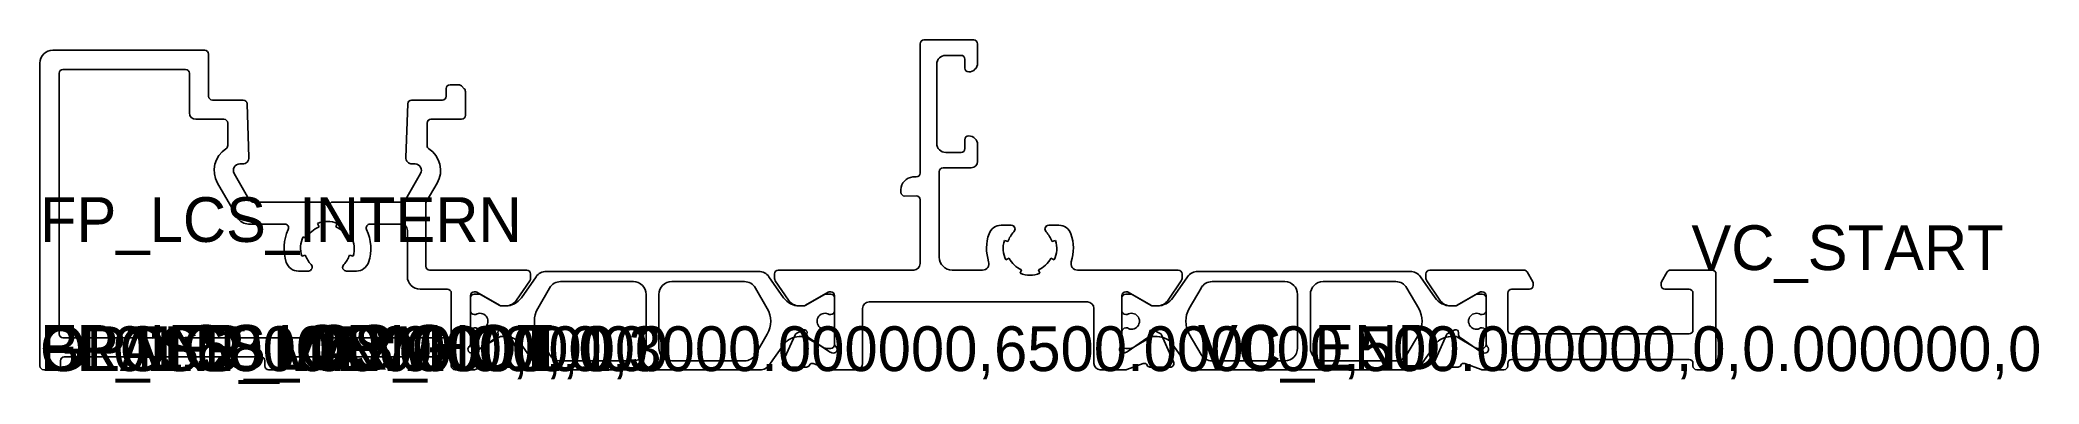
# Model space of a CAD drawing. Header units: metres. Extents: x 0 to 168, y -1 to 196.
# Drawn here: x 11.9 to 168.4, y 168.7 to 195.6 of the extents above.
import ezdxf

# ---------------------------------------------------------------- set-up
doc = ezdxf.new("R2010")
doc.units = ezdxf.units.M

msp = doc.modelspace()

# ---------------------------------------------------------------- linework, layer by layer
for p, q in [((24.829068, 194.783582), (12.929068, 194.783582)), ((25.129068, 191.183582), (25.129068, 194.483582)), ((80.828957, 195.283582), (80.828957, 185.167013)), ((85.028957, 195.583582), (81.128957, 195.583582)), ((82.828957, 194.383582), (84.028957, 194.383582)), ((84.328957, 194.083582), (84.328957, 193.383582)), ((85.328957, 193.783582), (85.328957, 195.283582)), ((11.929068, 193.783582), (11.929068, 170.083582)), ((13.429068, 172.583582), (13.429068, 192.983582)), ((13.729068, 193.283582), (23.329068, 193.283582)), ((23.629068, 192.983582), (23.629068, 189.883582)), ((82.128957, 187.483582), (82.128957, 193.683582)), ((43.729068, 191.783582), (43.729068, 191.183582)), ((44.704804, 192.083582), (44.029068, 192.083582)), ((45.1412, 191.77145), (44.916936, 191.995714)), ((45.229068, 189.683582), (45.229068, 191.559318)), ((24.129068, 189.383582), (26.329068, 189.383582)), ((27.839362, 190.883582), (25.429068, 190.883582)), ((28.285602, 186.401032), (28.139179, 190.594052)), ((40.718958, 190.594052), (40.572534, 186.401032)), ((43.429068, 190.883582), (41.018775, 190.883582)), ((42.529068, 189.383582), (44.929068, 189.383582)), ((26.629068, 189.083582), (26.629068, 187.320291)), ((42.229068, 187.320291), (42.229068, 189.083582)), ((84.028957, 186.783582), (82.828957, 186.783582)), ((84.328957, 187.783582), (84.328957, 187.083582)), ((85.328957, 186.083582), (85.328957, 187.383582)), ((28.291385, 183.133582), (27.136685, 185.133582)), ((27.569698, 185.883582), (27.785907, 185.883582)), ((41.721452, 185.133582), (40.566751, 183.133582)), ((41.07223, 185.883582), (41.288439, 185.883582)), ((80.528957, 184.867013), (80.252342, 184.867013)), ((82.328957, 178.583577), (82.328957, 185.283582)), ((82.628957, 185.583582), (84.828957, 185.583582)), ((25.837647, 184.383582), (27.396493, 181.683582)), ((42.169236, 182.909167), (43.02049, 184.383582)), ((79.329265, 183.869976), (79.329265, 183.669976)), ((79.629265, 183.369976), (80.528957, 183.383577)), ((34.137091, 182.883582), (28.724398, 182.883582)), ((34.437091, 182.583582), (34.137091, 182.883582)), ((34.737091, 182.883582), (34.437091, 182.583582)), ((40.133739, 182.883582), (34.737091, 182.883582)), ((42.129044, 177.883577), (42.129044, 182.759167)), ((80.828957, 183.083577), (80.828957, 178.083577)), ((28.262518, 181.183582), (31.092906, 181.183582)), ((32.537034, 180.194732), (32.807324, 180.064567)), ((33.771454, 180.959149), (33.661852, 181.238411)), ((35.196284, 181.238411), (35.086682, 180.959149)), ((36.050812, 180.064567), (36.321103, 180.194732)), ((37.765231, 181.183582), (40.189477, 181.183582)), ((40.689477, 180.683582), (40.689477, 177.083577)), ((87.959374, 181.083577), (87.166327, 181.083577)), ((91.69181, 181.083577), (90.898762, 181.083577)), ((32.709037, 178.753017), (32.422365, 178.664591)), ((36.435771, 178.664591), (36.149099, 178.753017)), ((87.422365, 179.902562), (87.709037, 179.814136)), ((87.807324, 178.502586), (87.537034, 178.372421)), ((91.321103, 178.372421), (91.050812, 178.502586)), ((91.149099, 179.814136), (91.435771, 179.902562)), ((32.15862, 177.505717), (32.937113, 177.505717)), ((35.921023, 177.505717), (36.699516, 177.505717)), ((50.029857, 177.583577), (42.429044, 177.583577)), ((50.760432, 177.051799), (49.616334, 175.417858)), ((50.329857, 176.921155), (50.329857, 177.283577)), ((68.178523, 177.478223), (51.579584, 177.478223)), ((70.141773, 175.417858), (68.997675, 177.051799)), ((69.428279, 177.283577), (69.428279, 176.921155)), ((80.328957, 177.583577), (69.728279, 177.583577)), ((85.718273, 177.583577), (83.328957, 177.583577)), ((88.661852, 177.328742), (88.771454, 177.608004)), ((90.086682, 177.608004), (90.196284, 177.328742)), ((101.029857, 177.583577), (93.139863, 177.583577)), ((101.760432, 177.051799), (100.616333, 175.417858)), ((101.329857, 176.921155), (101.329857, 177.283577)), ((119.178522, 177.478223), (102.579584, 177.478223)), ((121.141772, 175.417858), (119.997674, 177.051799)), ((120.428168, 176.921155), (120.428168, 177.283577)), ((120.728168, 177.583577), (128.078401, 177.583577)), ((128.338209, 177.433577), (128.788764, 176.653192)), ((138.869149, 176.653192), (139.319704, 177.433577)), ((139.579512, 177.583577), (142.828957, 177.583577)), ((143.128957, 177.283577), (143.128957, 170.083582)), ((41.689477, 176.083577), (43.829068, 176.083577)), ((44.129068, 175.783577), (44.129068, 172.583582)), ((45.629068, 171.830786), (45.629068, 175.583573)), ((45.629069, 175.403223), (45.629069, 174.40322)), ((46.315443, 175.703223), (45.929057, 175.703223)), ((45.929857, 175.883573), (45.976268, 175.883573)), ((46.126268, 175.84338), (47.893255, 174.82321)), ((47.924756, 174.805018), (46.415416, 175.676443)), ((49.234087, 175.220051), (50.275603, 176.749082)), ((50.897018, 174.57822), (51.820786, 176.178222)), ((52.68681, 176.67822), (58.379053, 176.67822)), ((59.379053, 175.67822), (59.379053, 171.478218)), ((60.379056, 171.478218), (60.379056, 175.67822)), ((61.379056, 176.67822), (67.07131, 176.67822)), ((67.937334, 176.178223), (68.861103, 174.578221)), ((69.482534, 176.749082), (70.52405, 175.220051)), ((73.342722, 175.676443), (71.833365, 174.805018)), ((71.864882, 174.82321), (73.631869, 175.84338)), ((73.82905, 175.703223), (73.442695, 175.703223)), ((73.781869, 175.883573), (73.828279, 175.883573)), ((74.129068, 175.583573), (74.129068, 171.830786)), ((74.129068, 174.40322), (74.129068, 175.403223)), ((96.629068, 171.830786), (96.629068, 175.583573)), ((96.629068, 175.403223), (96.629068, 174.40322)), ((97.315442, 175.703223), (96.929056, 175.703223)), ((96.929857, 175.883573), (96.976268, 175.883573)), ((97.126268, 175.84338), (98.893255, 174.82321)), ((98.924755, 174.805018), (97.415415, 175.676443)), ((100.234087, 175.220051), (101.275603, 176.749082)), ((101.894444, 174.57822), (102.818211, 176.178222)), ((103.684235, 176.67822), (109.376479, 176.67822)), ((110.376479, 175.67822), (110.376479, 171.478218)), ((111.376482, 171.478218), (111.376482, 175.67822)), ((112.376482, 176.67822), (118.068736, 176.67822)), ((118.934759, 176.178223), (119.858528, 174.578221)), ((121.523938, 175.220051), (120.482422, 176.749082)), ((124.342721, 175.676443), (122.833364, 174.805018)), ((124.631757, 175.84338), (122.86477, 174.82321)), ((124.829049, 175.703223), (124.442694, 175.703223)), ((124.828168, 175.883573), (124.781757, 175.883573)), ((125.128957, 171.830786), (125.128957, 175.583573)), ((125.129068, 174.40322), (125.129068, 175.403223)), ((126.828957, 175.783577), (126.828957, 172.883577)), ((128.528957, 176.083577), (127.128957, 176.083577)), ((128.828957, 176.503192), (128.828957, 176.383577)), ((138.828957, 176.383577), (138.828957, 176.503192)), ((141.028957, 176.083577), (139.128957, 176.083577)), ((141.328957, 172.883577), (141.328957, 175.783577)), ((45.929071, 174.103216), (46.049218, 174.103216)), ((48.387606, 174.778223), (48.024742, 174.778223)), ((48.043255, 174.783017), (48.407607, 174.783017)), ((71.35053, 174.783017), (71.714882, 174.783017)), ((71.733365, 174.778223), (71.370501, 174.778223)), ((73.708889, 174.103216), (73.829068, 174.103216)), ((76.329068, 170.283582), (76.329068, 174.583577)), ((76.829068, 175.083577), (93.929068, 175.083577)), ((94.429068, 174.583577), (94.429068, 170.283582)), ((96.92907, 174.103216), (97.049217, 174.103216)), ((99.387605, 174.778223), (99.024741, 174.778223)), ((99.043255, 174.783017), (99.407607, 174.783017)), ((122.71477, 174.783017), (122.350418, 174.783017)), ((122.733364, 174.778223), (122.3705, 174.778223)), ((124.708888, 174.103216), (124.829068, 174.103216)), ((43.829068, 172.283582), (13.729068, 172.283582)), ((45.629069, 172.753213), (45.629069, 171.753219)), ((46.049243, 173.053213), (45.929069, 173.053213)), ((47.662561, 172.315313), (46.033804, 171.190847)), ((46.415471, 171.480015), (47.924771, 172.351427)), ((47.781843, 172.701455), (47.791144, 172.58636)), ((48.024773, 172.378223), (48.387606, 172.378223)), ((48.574338, 172.657545), (48.066915, 172.898264)), ((49.667924, 170.404218), (48.719274, 172.509733)), ((51.820789, 170.978213), (50.897021, 172.578205)), ((68.861106, 172.578214), (67.937346, 170.978217)), ((71.038863, 172.509733), (70.090213, 170.404218)), ((71.691222, 172.898264), (71.183799, 172.657545)), ((71.370501, 172.378223), (71.733334, 172.378223)), ((71.833334, 172.351428), (73.342668, 171.480014)), ((71.966992, 172.58636), (71.976294, 172.701455)), ((73.724332, 171.190847), (72.095576, 172.315313)), ((73.829068, 173.053213), (73.708864, 173.053213)), ((74.129068, 171.753219), (74.129068, 172.753213)), ((96.629068, 172.753213), (96.629068, 171.753219)), ((97.049242, 173.053213), (96.929068, 173.053213)), ((98.662561, 172.315313), (97.033804, 171.190847)), ((97.41547, 171.480015), (98.92477, 172.351427)), ((98.781843, 172.701455), (98.791144, 172.58636)), ((99.024772, 172.378223), (99.387605, 172.378223)), ((99.574338, 172.657545), (99.066915, 172.898264)), ((100.667924, 170.404218), (99.719274, 172.509733)), ((102.818215, 170.978213), (101.894447, 172.578205)), ((119.858531, 172.578214), (118.934771, 170.978217)), ((121.090101, 170.404218), (122.038751, 172.509733)), ((122.183687, 172.657545), (122.69111, 172.898264)), ((122.3705, 172.378223), (122.733333, 172.378223)), ((122.833333, 172.351428), (124.342668, 171.480014)), ((122.976182, 172.701455), (122.966881, 172.58636)), ((123.095464, 172.315313), (124.724221, 171.190847)), ((124.829068, 173.053213), (124.708863, 173.053213)), ((125.129068, 171.753219), (125.129068, 172.753213)), ((127.128957, 172.583577), (141.028957, 172.583577)), ((13.829068, 170.783582), (29.229068, 170.783582)), ((31.429068, 170.783582), (43.829068, 170.783582)), ((46.033804, 171.190847), (45.851095, 171.1095)), ((45.929069, 171.453219), (46.315469, 171.453219)), ((49.616334, 171.738588), (50.760435, 170.104642)), ((68.997672, 170.104642), (70.141773, 171.738588)), ((73.442668, 171.453219), (73.829068, 171.453219)), ((73.907041, 171.1095), (73.724332, 171.190847)), ((97.033804, 171.190847), (96.851095, 171.1095)), ((96.929068, 171.453219), (97.315468, 171.453219)), ((100.616333, 171.738588), (101.760434, 170.104642)), ((119.997671, 170.104642), (121.141772, 171.738588)), ((124.442668, 171.453219), (124.829068, 171.453219)), ((124.724221, 171.190847), (124.90693, 171.1095)), ((141.028957, 170.583577), (127.128957, 170.583577)), ((12.229068, 169.783582), (13.229068, 169.783582)), ((13.529068, 170.083582), (13.529068, 170.483582)), ((29.529068, 170.483582), (29.529068, 170.083582)), ((29.829068, 169.783582), (30.829068, 169.783582)), ((31.129068, 170.083582), (31.129068, 170.483582)), ((44.129068, 170.483582), (44.129068, 170.083582)), ((44.429068, 169.783582), (45.897009, 169.783582)), ((45.998523, 169.801279), (47.300385, 170.269418)), ((47.814283, 169.9897), (49.393211, 169.979243)), ((51.579587, 169.783582), (68.17852, 169.783582)), ((58.379053, 170.478218), (52.686812, 170.478218)), ((67.071321, 170.478218), (61.379056, 170.478218)), ((70.364926, 169.979243), (71.943854, 169.9897)), ((72.457751, 170.269418), (73.759614, 169.801279)), ((73.861128, 169.783582), (75.829068, 169.783582)), ((94.929068, 169.783582), (96.897009, 169.783582)), ((96.998523, 169.801279), (98.300385, 170.269418)), ((98.814283, 169.9897), (100.393211, 169.979243)), ((102.579586, 169.783582), (119.178519, 169.783582)), ((109.376479, 170.478218), (103.684237, 170.478218)), ((118.068746, 170.478218), (112.376482, 170.478218)), ((122.943742, 169.9897), (121.364814, 169.979243)), ((124.759502, 169.801279), (123.45764, 170.269418)), ((126.528957, 169.783582), (124.861016, 169.783582)), ((126.828957, 170.283577), (126.828957, 170.083582)), ((141.328957, 170.083582), (141.328957, 170.283577)), ((142.828957, 169.783582), (141.628957, 169.783582))]:
    msp.add_line(p, q)
for centre, radius, start, end in [((12.929068, 193.783582), 1, 90, 180), ((24.829068, 194.483582), 0.3, 0, 90), ((81.128957, 195.283582), 0.3, 90, 180), ((82.828957, 193.683582), 0.7, 90, 180), ((84.028957, 194.083582), 0.3, 0, 90), ((85.028957, 195.283582), 0.3, 0, 90), ((13.729068, 192.983582), 0.3, 90, 180), ((23.329068, 192.983582), 0.3, 0, 90), ((84.628957, 193.383582), 0.3, 180, 270), ((84.628957, 193.783582), 0.7, 270, 0), ((25.429068, 191.183582), 0.3, 180, 270), ((43.429068, 191.183582), 0.3, 270, 0), ((44.029068, 191.783582), 0.3, 90, 180), ((44.704804, 191.783582), 0.3, 45, 90), ((44.929068, 191.559318), 0.3, 0, 45), ((24.129068, 189.883582), 0.5, 180, 270), ((26.329068, 189.083582), 0.3, 0, 90), ((27.839362, 190.583582), 0.3, 2, 90), ((41.018775, 190.583582), 0.3, 90, 178), ((42.529068, 189.083582), 0.3, 90, 180), ((44.929068, 189.683582), 0.3, 270, 0), ((84.628957, 187.783582), 0.3, 90, 180), ((84.628957, 187.383582), 0.7, 0, 90), ((27.569698, 185.383582), 2, 122.643077, 210), ((26.329068, 187.320291), 0.3, 302.643077, 0), ((27.785907, 186.383582), 0.5, 270, 2), ((41.07223, 186.383582), 0.5, 178, 270), ((42.529068, 187.320291), 0.3, 180, 237.356923), ((41.288439, 185.383582), 2, 330, 57.356923), ((82.828957, 187.483582), 0.7, 180, 270), ((84.028957, 187.083582), 0.3, 270, 0), ((27.569698, 185.383582), 0.5, 90, 210), ((41.288439, 185.383582), 0.5, 330, 90), ((80.329265, 183.869976), 1, 94.411726, 180), ((80.528957, 185.167013), 0.3, 270, 0), ((82.628957, 185.283582), 0.3, 90, 180), ((84.828957, 186.083582), 0.5, 270, 0), ((28.724398, 183.383582), 0.5, 210, 270), ((40.133739, 183.383582), 0.5, 270, 330), ((79.629265, 183.669976), 0.3, 180, 270), ((80.528957, 183.083577), 0.3, 0, 90), ((28.262518, 182.183582), 1, 210, 270), ((42.429044, 182.759167), 0.3, 150, 180), ((34.429068, 179.283577), 3.4, 154.377876, 198.911563), ((31.092906, 180.883582), 0.3, 334.377876, 90), ((34.429068, 179.283577), 2.1, 154.285714, 197.142857), ((34.429068, 179.283577), 1.8, 111.428571, 154.285714), ((34.429068, 179.283577), 2.1, 68.571429, 111.428571), ((34.429068, 179.283577), 1.8, 25.714286, 68.571429), ((34.429068, 179.283577), 2.1, 342.857143, 25.714286), ((37.765231, 180.883582), 0.3, 90, 205.622124), ((34.429068, 179.283577), 3.4, 341.088437, 25.622124), ((40.189477, 180.683582), 0.5, 0, 90), ((89.429068, 179.283577), 3.4, 160.528779, 197.920213), ((87.166327, 180.083577), 1, 90, 160.528779), ((89.429068, 179.283577), 1.8, 134.415309, 162.857143), ((87.959374, 180.783577), 0.3, 314.415309, 90), ((90.898762, 180.783577), 0.3, 90, 225.584691), ((89.429068, 179.283577), 1.8, 17.142857, 45.584691), ((91.69181, 180.083577), 1, 19.471221, 90), ((89.429068, 179.283577), 3.4, 342.079787, 19.471221), ((34.429068, 179.283577), 1.8, 197.142857, 224.728071), ((34.429068, 179.283577), 1.8, 315.271929, 342.857143), ((83.328957, 178.583577), 1, 180, 270), ((89.429068, 179.283577), 2.1, 162.857143, 205.714286), ((89.429068, 179.283577), 1.8, 205.714286, 248.571429), ((89.429068, 179.283577), 1.8, 291.428571, 334.285714), ((89.429068, 179.283577), 2.1, 334.285714, 17.142857), ((32.15862, 178.505717), 1, 198.911563, 270), ((32.937113, 177.805717), 0.3, 270, 44.728071), ((35.921023, 177.805717), 0.3, 135.271929, 270), ((36.699516, 178.505717), 1, 270, 341.088437), ((41.689477, 177.083577), 1, 180, 270), ((42.429044, 177.883577), 0.3, 180, 270), ((50.029857, 177.283577), 0.3, 0, 90), ((50.029857, 176.921155), 0.3, 324.99999, 0), ((51.579584, 176.478223), 1, 90, 144.99999), ((68.178523, 176.478223), 1, 35.00001, 90), ((69.728279, 177.283577), 0.3, 90, 180), ((69.728279, 176.921155), 0.3, 180, 215.00001), ((80.328957, 178.083577), 0.5, 270, 0), ((85.718273, 178.083577), 0.5, 270, 17.920213), ((89.429068, 179.283577), 2.1, 248.571429, 291.428571), ((93.139863, 178.083577), 0.5, 162.079787, 270), ((101.029857, 177.283577), 0.3, 0, 90), ((101.029857, 176.921155), 0.3, 324.99999, 0), ((102.579584, 176.478223), 1, 90, 144.99999), ((119.178522, 176.478223), 1, 35.00001, 90), ((120.728168, 177.283577), 0.3, 90, 180), ((120.728168, 176.921155), 0.3, 180, 215.00001), ((128.078401, 177.283577), 0.3, 30, 90), ((139.579512, 177.283577), 0.3, 90, 150), ((142.828957, 177.283577), 0.3, 0, 90), ((43.829068, 175.783577), 0.3, 0, 90), ((45.930417, 175.582222), 0.301352, 90, 180), ((45.929063, 175.403229), 0.299994, 90, 180), ((45.976268, 175.583573), 0.3, 60, 90), ((46.315459, 175.503283), 0.19994, 60.004401, 90), ((48.387606, 176.278223), 1.5, 270, 324.99999), ((52.68681, 175.67822), 1, 90, 149.999842), ((58.379053, 175.67822), 1, 0, 90), ((61.379056, 175.67822), 1, 90, 180), ((67.07131, 175.67822), 1, 30.000209, 90), ((71.370501, 176.278223), 1.5, 215.00001, 270), ((73.442679, 175.503281), 0.199942, 90, 119.995468), ((73.781869, 175.583573), 0.3, 90, 120), ((73.82772, 175.582222), 0.301352, 0, 90), ((73.829059, 175.403214), 0.300009, 0, 90), ((96.930417, 175.582222), 0.301352, 90, 180), ((96.929062, 175.403229), 0.299994, 90, 180), ((96.976268, 175.583573), 0.3, 60, 90), ((97.315458, 175.503283), 0.19994, 60.004401, 90), ((99.387605, 176.278223), 1.5, 270, 324.99999), ((103.684235, 175.67822), 1, 90, 149.999842), ((109.376479, 175.67822), 1, 0, 90), ((112.376482, 175.67822), 1, 90, 180), ((118.068736, 175.67822), 1, 30.000209, 90), ((122.3705, 176.278223), 1.5, 215.00001, 270), ((124.442678, 175.503281), 0.199942, 90, 119.995468), ((124.781757, 175.583573), 0.3, 90, 120), ((124.827608, 175.582222), 0.301352, 0, 90), ((124.829058, 175.403214), 0.300009, 0, 90), ((127.128957, 175.783577), 0.3, 90, 180), ((128.528957, 176.383577), 0.3, 270, 0), ((128.528957, 176.503192), 0.3, 0, 30), ((139.128957, 176.503192), 0.3, 150, 180), ((139.128957, 176.383577), 0.3, 180, 270), ((141.028957, 175.783577), 0.3, 0, 90), ((45.929071, 174.403218), 0.300002, 180, 270), ((46.379039, 173.578223), 0.62, 237.864126, 122.13855), ((48.043255, 175.083017), 0.3, 240, 270), ((48.024749, 174.978194), 0.199972, 239.997627, 270), ((48.407607, 175.783017), 1, 270, 325.73883), ((52.629066, 173.578215), 2, 149.999842, 210.000327), ((67.129056, 173.578215), 2, 329.999955, 30.000209), ((71.35053, 175.783017), 1, 214.26117, 270), ((71.714882, 175.083017), 0.3, 270, 300), ((71.733365, 174.978223), 0.2, 270, 299.999916), ((73.379068, 173.578223), 0.62, 57.86145, 302.135874), ((73.829067, 174.403218), 0.300002, 270, 0), ((76.829068, 174.583577), 0.5, 90, 180), ((93.929068, 174.583577), 0.5, 0, 90), ((96.92907, 174.403218), 0.300002, 180, 270), ((97.379038, 173.578223), 0.62, 237.864126, 122.13855), ((99.043255, 175.083017), 0.3, 240, 270), ((99.024749, 174.978194), 0.199972, 239.997627, 270), ((99.407607, 175.783017), 1, 270, 325.73883), ((103.626492, 173.578215), 2, 149.999842, 210.000327), ((118.126481, 173.578215), 2, 329.999955, 30.000209), ((122.350418, 175.783017), 1, 214.26117, 270), ((122.71477, 175.083017), 0.3, 270, 300), ((122.733364, 174.978223), 0.2, 270, 299.999916), ((124.379068, 173.578223), 0.62, 57.86145, 302.135874), ((124.829066, 174.403218), 0.300002, 270, 0), ((13.729068, 172.583582), 0.3, 180, 270), ((43.829068, 172.583582), 0.3, 270, 0), ((45.929069, 172.753213), 0.3, 90, 180), ((47.492119, 172.562193), 0.3, 304.620541, 4.620541), ((47.981193, 172.717566), 0.2, 64.620541, 184.620541), ((48.024773, 172.178223), 0.2, 90, 120.000488), ((48.387606, 170.878223), 1.5, 35.00001, 90), ((48.445754, 172.386498), 0.3, 24.254172, 64.620541), ((71.370501, 170.878223), 1.5, 90, 144.99999), ((71.312382, 172.386498), 0.3, 115.379459, 155.745828), ((71.776944, 172.717566), 0.2, 355.379459, 115.379459), ((71.733334, 172.178223), 0.2, 60.000014, 90), ((72.266017, 172.562193), 0.3, 175.379459, 235.379459), ((73.829068, 172.753213), 0.3, 0, 90), ((96.929068, 172.753213), 0.3, 90, 180), ((98.492119, 172.562193), 0.3, 304.620541, 4.620541), ((98.981193, 172.717566), 0.2, 64.620541, 184.620541), ((99.024772, 172.178223), 0.2, 90, 120.000488), ((99.387605, 170.878223), 1.5, 35.00001, 90), ((99.445754, 172.386498), 0.3, 24.254172, 64.620541), ((122.3705, 170.878223), 1.5, 90, 144.99999), ((122.312271, 172.386498), 0.3, 115.379459, 155.745828), ((122.776832, 172.717566), 0.2, 355.379459, 115.379459), ((122.733333, 172.178223), 0.2, 60.000014, 90), ((123.265906, 172.562193), 0.3, 175.379459, 235.379459), ((124.829068, 172.753213), 0.3, 0, 90), ((127.128957, 172.883577), 0.3, 180, 270), ((141.028957, 172.883577), 0.3, 270, 0), ((13.829068, 170.483582), 0.3, 90, 180), ((29.229068, 170.483582), 0.3, 0, 90), ((31.429068, 170.483582), 0.3, 90, 180), ((43.829068, 170.483582), 0.3, 0, 90), ((45.729093, 171.383582), 0.300009, 131.812671, 293.995287), ((45.329068, 171.830786), 0.3, 311.812671, 0), ((45.929069, 171.753219), 0.3, 180, 270), ((46.315469, 171.653219), 0.2, 270, 300.000488), ((52.686812, 171.478218), 1, 210.000327, 270), ((58.379053, 171.478218), 1, 270, 0), ((61.379056, 171.478218), 1, 180, 270), ((67.071321, 171.478218), 1, 270, 329.999955), ((73.442668, 171.653219), 0.2, 240.000014, 270), ((73.829068, 171.753219), 0.3, 270, 0), ((74.029044, 171.383582), 0.300009, 246.004713, 48.187329), ((74.429068, 171.830786), 0.3, 180, 228.187329), ((96.729093, 171.383582), 0.300009, 131.812671, 293.995287), ((96.329068, 171.830786), 0.3, 311.812671, 0), ((96.929068, 171.753219), 0.3, 180, 270), ((97.315468, 171.653219), 0.2, 270, 300.000488), ((103.684237, 171.478218), 1, 210.000327, 270), ((109.376479, 171.478218), 1, 270, 0), ((112.376482, 171.478218), 1, 180, 270), ((118.068746, 171.478218), 1, 270, 329.999955), ((124.442668, 171.653219), 0.2, 240.000014, 270), ((124.829068, 171.753219), 0.3, 270, 0), ((125.028932, 171.383582), 0.300009, 246.004713, 48.187329), ((125.428957, 171.830786), 0.3, 180, 228.187329), ((127.128957, 170.283577), 0.3, 90, 180), ((141.028957, 170.283577), 0.3, 0, 90), ((12.229068, 170.083582), 0.3, 180, 270), ((13.229068, 170.083582), 0.3, 270, 0), ((29.829068, 170.083582), 0.3, 180, 270), ((30.829068, 170.083582), 0.3, 270, 0), ((44.429068, 170.083582), 0.3, 180, 270), ((45.897009, 170.083582), 0.3, 270, 289.778171), ((47.379904, 170.048281), 0.235, 24, 109.778171), ((47.815839, 170.224695), 0.235, 204, 270), ((49.395198, 170.279236), 0.3, 270, 24.620541), ((51.461899, 170.688835), 0.912871, 219.788157, 277.4072), ((68.296208, 170.688835), 0.912871, 262.5928, 320.211843), ((70.362939, 170.279236), 0.3, 155.379459, 270), ((71.942298, 170.224695), 0.235, 270, 336), ((72.378232, 170.048281), 0.235, 70.221829, 156), ((73.861128, 170.083582), 0.3, 250.221829, 270), ((75.829068, 170.283582), 0.5, 270, 0), ((94.929068, 170.283582), 0.5, 180, 270), ((96.897009, 170.083582), 0.3, 270, 289.778171), ((98.379904, 170.048281), 0.235, 24, 109.778171), ((98.815839, 170.224695), 0.235, 204, 270), ((100.395198, 170.279236), 0.3, 270, 24.620541), ((102.461898, 170.688835), 0.912871, 219.788157, 277.4072), ((119.296207, 170.688835), 0.912871, 262.5928, 320.211843), ((121.362827, 170.279236), 0.3, 155.379459, 270), ((122.942186, 170.224695), 0.235, 270, 336), ((123.378121, 170.048281), 0.235, 70.221829, 156), ((124.861016, 170.083582), 0.3, 250.221829, 270), ((126.528957, 170.083582), 0.3, 270, 0), ((141.628957, 170.083582), 0.3, 180, 270), ((142.828957, 170.083582), 0.3, 270, 0)]:
    msp.add_arc(centre, radius, start, end)

# ---------------------------------------------------------------- texts
for tag, p in [('FP_LCS_INTERN', (11.929068, 179.783582)), ('VC_START', (141.204235, 177.583577)), ('OPTI:500.000000,1,0,3000.000000,6500.000000,500.000000,0,0.000000,0', (11.929068, 169.678219)), ('GLASS_MIN:0.000000', (11.929068, 169.678219)), ('GLASS_MAX:0.000000', (11.929068, 169.678219)), ('FP_LCS_ORIG', (11.929068, 169.783582)), ('FRONT_VIEW', (11.929068, 169.678219)), ('BL01:6800.000000,,1', (11.929068, 169.678219)), ('FP_LCS_HOT', (21.929068, 169.783582)), ('VC_END', (102.579586, 169.783582))]:
    msp.add_attdef(tag, p, '', height=3.5)

doc.saveas('drawing.dxf')
